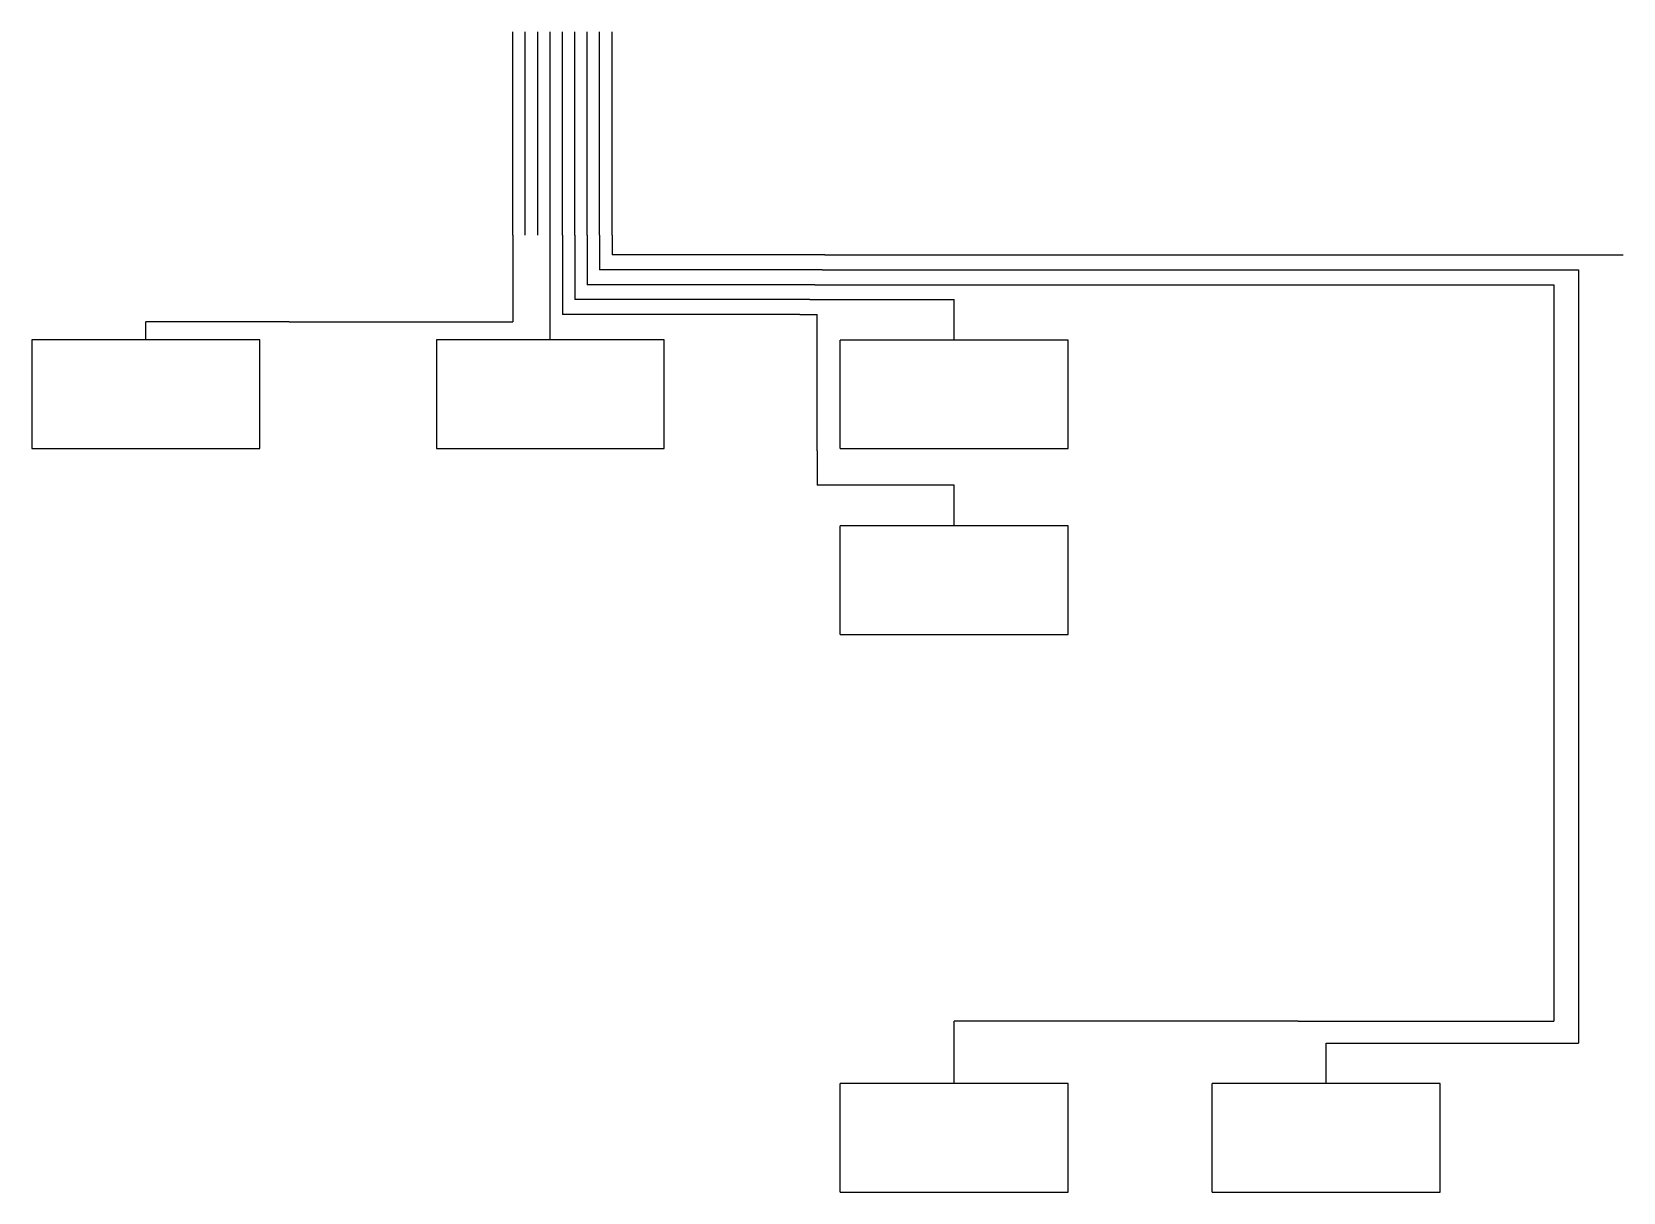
# Model space of a CAD drawing. Header units: millimetres. Extents: x 24 to 153, y 3 to 97.
import ezdxf

# ---------------------------------------------------------------- set-up
doc = ezdxf.new("R2010")
doc.units = ezdxf.units.MM
doc.header["$MEASUREMENT"] = 0

msp = doc.modelspace()

# ---------------------------------------------------------------- linework, layer by layer
for p, q in [((63.18, 80.65), (63.18, 97.05)), ((64.18, 80.65), (64.18, 97.05)), ((65.18, 80.65), (65.18, 97.05)), ((66.18, 80.65), (66.18, 97.05)), ((67.18, 80.65), (67.18, 97.05)), ((68.18, 80.65), (68.18, 97.05)), ((69.18, 80.65), (69.18, 97.05)), ((70.18, 80.65), (70.18, 97.05)), ((71.18, 80.65), (71.18, 97.05)), ((63.18, 80.65), (63.18, 73.65)), ((66.19, 75.52), (66.18, 80.65)), ((67.18, 80.65), (67.18, 74.25)), ((68.18, 80.65), (68.18, 75.45)), ((69.18, 80.65), (69.18, 76.65)), ((70.18, 80.65), (70.18, 77.85)), ((71.18, 80.65), (71.18, 79.05)), ((88.33, 79.05), (71.18, 79.05)), ((88.33, 79.05), (152.73, 79.05)), ((88.13, 77.85), (70.18, 77.85)), ((88.13, 77.85), (147.13, 77.85)), ((147.13, 77.85), (148.13, 77.85)), ((148.13, 77.85), (149.13, 77.85)), ((149.13, 77.85), (149.13, 15.47)), ((87.53, 76.65), (69.18, 76.65)), ((87.53, 76.65), (147.13, 76.65)), ((147.13, 76.65), (147.13, 17.25)), ((66.19, 72.21), (66.19, 75.52)), ((87.13, 75.45), (68.18, 75.45)), ((87.13, 75.45), (98.77, 75.45)), ((98.77, 72.18), (98.77, 75.45)), ((33.57, 72.21), (33.57, 73.65)), ((45.13, 73.65), (33.57, 73.65)), ((45.13, 73.65), (63.18, 73.65)), ((86.33, 74.25), (67.18, 74.25)), ((86.33, 74.25), (87.73, 74.25)), ((87.73, 63.25), (87.73, 74.25)), ((24.38, 72.21), (24.38, 63.45)), ((42.76, 72.21), (24.38, 72.21)), ((42.76, 63.45), (42.76, 72.21)), ((75.38, 72.21), (57.01, 72.21)), ((57.01, 72.21), (57.01, 63.45)), ((75.38, 63.45), (75.38, 72.21)), ((89.58, 63.43), (89.58, 72.18)), ((107.96, 72.18), (89.58, 72.18)), ((107.96, 63.43), (107.96, 72.18)), ((24.38, 63.45), (42.76, 63.45)), ((57.01, 63.45), (75.38, 63.45)), ((87.73, 63.25), (87.73, 60.47)), ((89.58, 63.43), (107.96, 63.43)), ((98.77, 60.47), (87.73, 60.47)), ((98.77, 57.21), (98.77, 60.47)), ((89.58, 48.45), (89.58, 57.21)), ((107.96, 57.21), (89.58, 57.21)), ((107.96, 48.45), (107.96, 57.21)), ((89.58, 48.45), (107.96, 48.45)), ((126.53, 17.25), (98.77, 17.25)), ((98.77, 15.47), (98.77, 17.25)), ((126.53, 17.25), (147.13, 17.25)), ((98.77, 12.21), (98.77, 15.47)), ((128.77, 12.21), (128.77, 15.47)), ((128.77, 15.47), (149.13, 15.47)), ((89.58, 3.45), (89.58, 12.21)), ((107.96, 12.21), (89.58, 12.21)), ((107.96, 3.45), (107.96, 12.21)), ((119.58, 3.45), (119.58, 12.21)), ((137.96, 12.21), (119.58, 12.21)), ((137.96, 3.45), (137.96, 12.21)), ((89.58, 3.45), (107.96, 3.45)), ((119.58, 3.45), (137.96, 3.45))]:
    msp.add_line(p, q)

doc.saveas('drawing.dxf')
